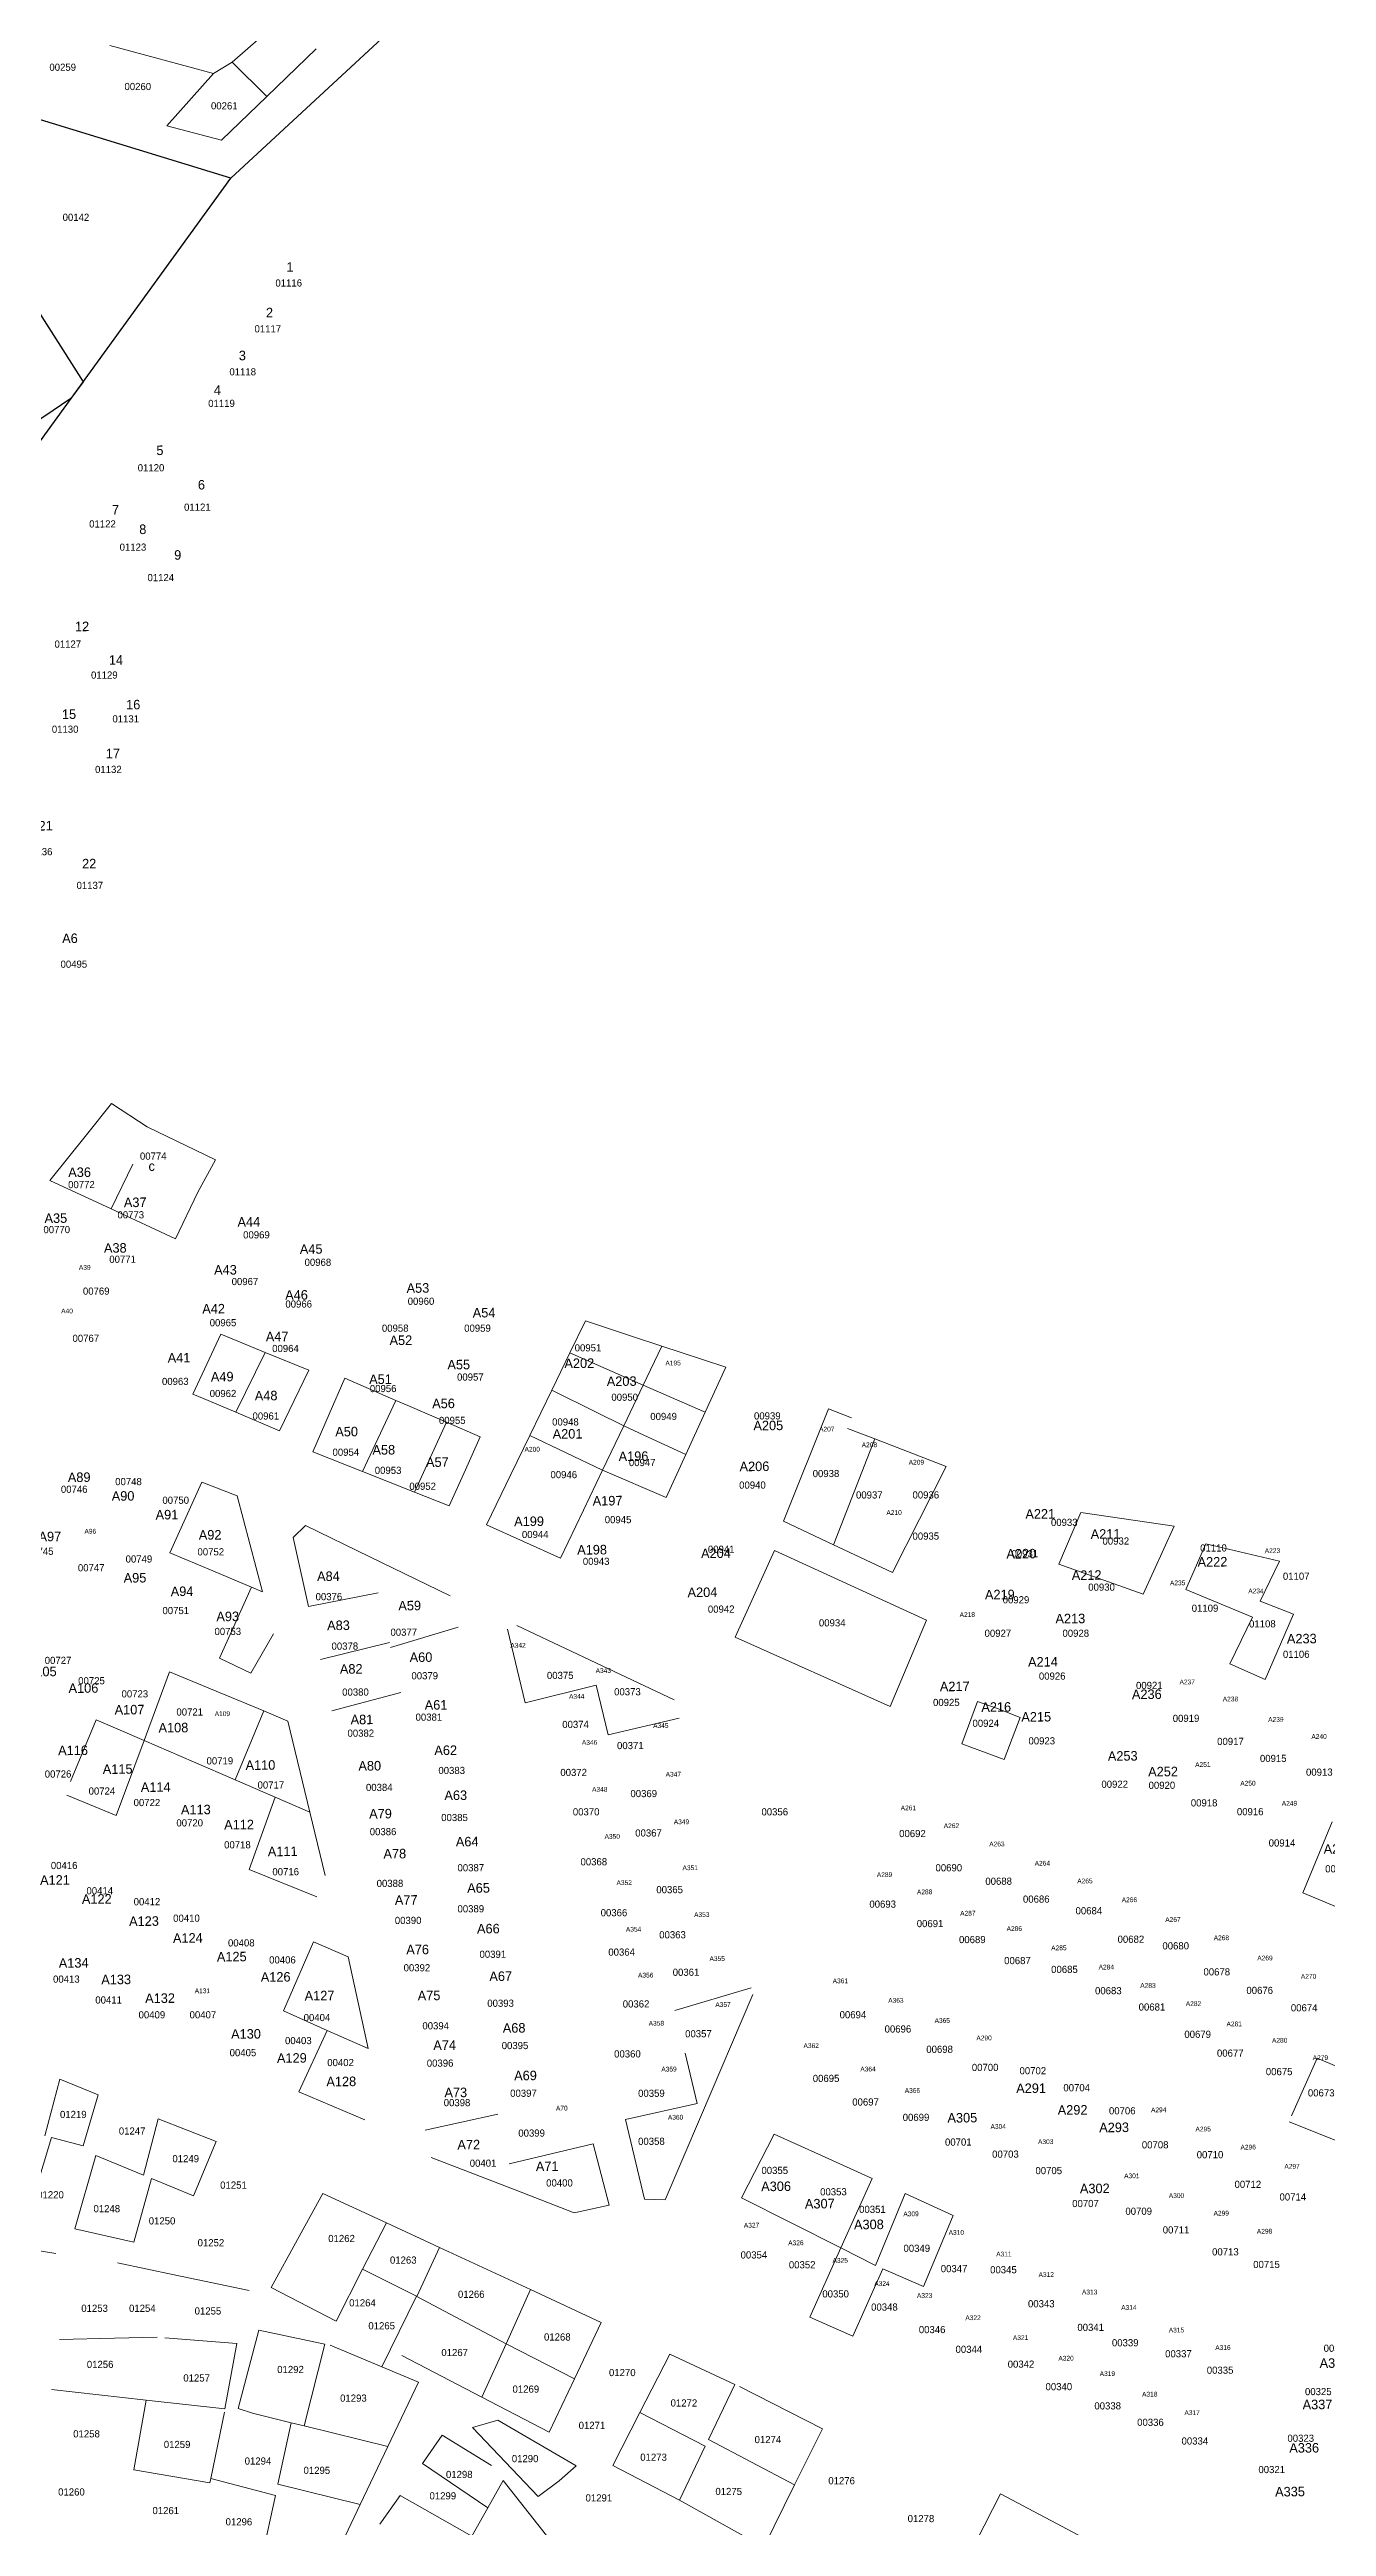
# Model space of a CAD drawing. Header units: metres. Extents: x 245232 to 248406, y 1633796 to 1637634.
# Drawn here: x 247034 to 247301, y 1634356 to 1634875 of the extents above; entities that cross this region are included whole.
import ezdxf
from ezdxf.enums import TextEntityAlignment as Align

# ---------------------------------------------------------------- set-up
doc = ezdxf.new("R2010")
doc.units = ezdxf.units.M
doc.header["$MEASUREMENT"] = 0
for name, color, linetype in [('historique_numero_parcelle', 7, 'Continuous'), ('limites_sections', 7, 'Continuous'), ('numero_lot', 7, 'Continuous')]:
    doc.layers.add(name, color=color, linetype=linetype)
doc.layers.add('LIMITES_PARCELLES', color=7, linetype='Continuous', lineweight=0, true_color=0xffffff)
doc.styles.add('Style-FANCY', font='FANCY.shx')
doc.styles.add('Style-WORKING', font='WORKING.shx')

msp = doc.modelspace()

# ---------------------------------------------------------------- linework, layer by layer
at = {"layer": 'limites_parcelles'}
for p, q in [((247083.524, 1634882.412), (247072.069, 1634872.424)), ((247068.167, 1634870.043), (247046.471, 1634875.93)), ((247072.069, 1634872.424), (247068.167, 1634870.043)), ((247079.322, 1634865.229), (247072.069, 1634872.424)), ((247089.671, 1634875.248), (247079.322, 1634865.229)), ((247058.359, 1634859.11), (247068.167, 1634870.043)), ((247079.322, 1634865.229), (247069.878, 1634856.087)), ((247069.878, 1634856.087), (247058.359, 1634859.11)), ((247041.526, 1634647.765), (247046.791, 1634654.319)), ((247046.791, 1634654.319), (247054.252, 1634649.398)), ((247054.252, 1634649.398), (247068.572, 1634642.506)), ((247033.836, 1634638.193), (247041.526, 1634647.765)), ((247051.236, 1634641.619), (247046.703, 1634632.239)), ((247068.572, 1634642.506), (247064.888, 1634635.745)), ((247046.703, 1634632.239), (247033.836, 1634638.193)), ((247064.888, 1634635.745), (247060.225, 1634625.983)), ((247060.225, 1634625.983), (247046.703, 1634632.239)), ((247142.897, 1634602.039), (247146.168, 1634608.758)), ((247146.168, 1634608.758), (247155.815, 1634605.577)), ((247063.864, 1634593.422), (247069.68, 1634605.985)), ((247069.68, 1634605.985), (247073.259, 1634604.518)), ((247072.873, 1634589.612), (247078.987, 1634602.17)), ((247073.259, 1634604.518), (247078.987, 1634602.17)), ((247078.987, 1634602.17), (247088.139, 1634598.419)), ((247139.097, 1634594.236), (247142.897, 1634602.039)), ((247142.897, 1634602.039), (247158.259, 1634595.298)), ((247155.815, 1634605.577), (247162.159, 1634603.485)), ((247162.159, 1634603.485), (247158.259, 1634595.298)), ((247162.159, 1634603.485), (247166.225, 1634602.144)), ((247166.225, 1634602.144), (247175.537, 1634599.074)), ((247088.139, 1634598.419), (247082.033, 1634585.739)), ((247092.441, 1634589.233), (247095.681, 1634596.75)), ((247095.681, 1634596.75), (247106.4, 1634592.104)), ((247175.537, 1634599.074), (247171.214, 1634589.614)), ((247067.044, 1634592.077), (247063.864, 1634593.422)), ((247072.873, 1634589.612), (247067.044, 1634592.077)), ((247106.4, 1634592.104), (247099.419, 1634577.191)), ((247106.4, 1634592.104), (247108.89, 1634591.025)), ((247134.485, 1634584.766), (247139.097, 1634594.236)), ((247148.371, 1634589.662), (247139.097, 1634594.236)), ((247158.259, 1634595.298), (247154.203, 1634586.785)), ((247171.214, 1634589.614), (247158.259, 1634595.298)), ((247072.873, 1634589.612), (247072.873, 1634589.612)), ((247082.033, 1634585.739), (247072.873, 1634589.612)), ((247089.018, 1634581.294), (247092.441, 1634589.233)), ((247108.89, 1634591.025), (247116.993, 1634587.512)), ((247116.993, 1634587.512), (247110.278, 1634572.908)), ((247116.993, 1634587.512), (247124.048, 1634584.454)), ((247154.203, 1634586.785), (247148.371, 1634589.662)), ((247149.736, 1634577.479), (247154.203, 1634586.785)), ((247154.203, 1634586.785), (247158.4, 1634584.834)), ((247171.214, 1634589.614), (247167.167, 1634580.76)), ((247187.627, 1634566.787), (247197.06, 1634590.309)), ((247197.06, 1634590.309), (247201.89, 1634588.438)), ((247099.419, 1634577.191), (247089.018, 1634581.294)), ((247124.048, 1634584.454), (247120.973, 1634577.579)), ((247130.501, 1634576.586), (247134.485, 1634584.766)), ((247134.485, 1634584.766), (247149.736, 1634577.479)), ((247158.4, 1634584.834), (247167.167, 1634580.76)), ((247198.124, 1634561.854), (247206.781, 1634584.024)), ((247201.096, 1634586.215), (247206.781, 1634584.024)), ((247206.781, 1634584.024), (247221.75, 1634578.255)), ((247099.419, 1634577.191), (247099.419, 1634577.191)), ((247110.278, 1634572.908), (247099.419, 1634577.191)), ((247120.973, 1634577.579), (247117.593, 1634570.022)), ((247125.372, 1634566.054), (247130.501, 1634576.586)), ((247149.736, 1634577.479), (247145.724, 1634569.122)), ((247163.062, 1634571.778), (247149.736, 1634577.479)), ((247167.167, 1634580.76), (247163.062, 1634571.778)), ((247221.75, 1634578.255), (247216.152, 1634567.214)), ((247058.987, 1634560.179), (247065.717, 1634575.002)), ((247065.717, 1634575.002), (247073.143, 1634572.086)), ((247073.143, 1634572.086), (247078.441, 1634552)), ((247117.593, 1634570.022), (247110.278, 1634572.908)), ((247084.891, 1634563.355), (247087.431, 1634565.895)), ((247087.431, 1634565.895), (247100.925, 1634559.325)), ((247140.875, 1634559.022), (247125.372, 1634566.054)), ((247145.724, 1634569.122), (247140.875, 1634559.022)), ((247198.124, 1634561.854), (247187.627, 1634566.787)), ((247216.152, 1634567.214), (247210.488, 1634556.043)), ((247245.352, 1634557.786), (247249.967, 1634568.632)), ((247249.967, 1634568.632), (247269.517, 1634565.736)), ((247269.517, 1634565.736), (247263.065, 1634551.515)), ((247088.106, 1634548.905), (247084.891, 1634563.355)), ((247181.329, 1634550.97), (247185.734, 1634560.683)), ((247185.734, 1634560.683), (247217.606, 1634546.051)), ((247210.488, 1634556.043), (247198.124, 1634561.854)), ((247271.97, 1634552.463), (247276.185, 1634562.085)), ((247276.185, 1634562.085), (247291.644, 1634558.415)), ((247068.052, 1634556.368), (247058.987, 1634560.179)), ((247076.124, 1634552.974), (247068.052, 1634556.368)), ((247100.925, 1634559.325), (247117.752, 1634551.131)), ((247263.065, 1634551.515), (247245.352, 1634557.786)), ((247291.644, 1634558.415), (247287.572, 1634550.063)), ((247069.411, 1634538.08), (247076.124, 1634552.974)), ((247078.441, 1634552), (247076.124, 1634552.974)), ((247102.663, 1634551.759), (247088.106, 1634548.905)), ((247177.493, 1634542.512), (247181.329, 1634550.97)), ((247285.935, 1634546.706), (247271.97, 1634552.463)), ((247287.572, 1634550.063), (247294.583, 1634547.312)), ((247131.722, 1634544.94), (247147.15, 1634537.671)), ((247217.606, 1634546.051), (247209.986, 1634527.954)), ((247281.173, 1634536.937), (247285.935, 1634546.706)), ((247294.583, 1634547.312), (247288.626, 1634533.635)), ((247080.763, 1634543.194), (247076.001, 1634534.939)), ((247090.573, 1634537.815), (247105.054, 1634541.356)), ((247119.457, 1634544.603), (247105.283, 1634540.356)), ((247133.516, 1634528.777), (247129.817, 1634544.146)), ((247209.986, 1634527.954), (247177.493, 1634542.512)), ((247053.618, 1634520.871), (247058.948, 1634535.227)), ((247058.948, 1634535.227), (247069.574, 1634530.824)), ((247076.001, 1634534.939), (247069.411, 1634538.08)), ((247147.15, 1634537.671), (247164.742, 1634529.382)), ((247288.626, 1634533.635), (247281.173, 1634536.937)), ((247069.574, 1634530.824), (247078.716, 1634527.035)), ((247107.452, 1634530.919), (247092.964, 1634527.07)), ((247148.417, 1634532.421), (247133.516, 1634528.777)), ((247150.929, 1634522.014), (247148.417, 1634532.421)), ((247038.218, 1634512.237), (247043.567, 1634525.21)), ((247043.567, 1634525.21), (247053.618, 1634520.871)), ((247078.716, 1634527.035), (247072.75, 1634512.613)), ((247078.716, 1634527.035), (247083.78, 1634524.937)), ((247083.78, 1634524.937), (247088.358, 1634505.875)), ((247165.768, 1634525.547), (247150.929, 1634522.014)), ((247225.032, 1634520.147), (247228.331, 1634529.033)), ((247228.331, 1634529.033), (247232.5, 1634527.581)), ((247232.5, 1634527.581), (247237.237, 1634525.663)), ((247237.237, 1634525.663), (247233.876, 1634516.848)), ((247053.618, 1634520.871), (247047.788, 1634505.172)), ((247063.949, 1634516.412), (247053.618, 1634520.871)), ((247233.876, 1634516.848), (247225.032, 1634520.147)), ((247072.75, 1634512.613), (247063.949, 1634516.412)), ((247047.788, 1634505.172), (247037.425, 1634509.38)), ((247081.124, 1634508.998), (247072.75, 1634512.613)), ((247075.662, 1634493.853), (247081.124, 1634508.998)), ((247088.358, 1634505.875), (247081.124, 1634508.998)), ((247088.358, 1634505.875), (247091.558, 1634492.552)), ((247296.475, 1634488.974), (247302.646, 1634503.838)), ((247089.812, 1634488.107), (247075.662, 1634493.853)), ((247305.385, 1634485.212), (247296.475, 1634488.974)), ((247082.813, 1634464.232), (247089.12, 1634478.667)), ((247089.12, 1634478.667), (247096.418, 1634475.501)), ((247096.418, 1634475.501), (247100.568, 1634456.308)), ((247164.859, 1634464.307), (247180.873, 1634469.046)), ((247181.252, 1634467.629), (247170.258, 1634441.943)), ((247092.032, 1634460.118), (247082.813, 1634464.232)), ((247086.04, 1634447.239), (247092.032, 1634460.118)), ((247100.568, 1634456.308), (247092.032, 1634460.118)), ((247169.566, 1634444.808), (247167.017, 1634455.37)), ((247294.124, 1634442.228), (247299.524, 1634454.312)), ((247299.524, 1634454.312), (247308.447, 1634450.561)), ((247032.843, 1634438.037), (247035.943, 1634449.89)), ((247035.943, 1634449.89), (247044.026, 1634446.62)), ((247044.026, 1634446.62), (247040.843, 1634435.96)), ((247099.911, 1634441.423), (247086.04, 1634447.239)), ((247053.497, 1634429.774), (247056.56, 1634441.61)), ((247056.56, 1634441.61), (247068.765, 1634436.831)), ((247112.51, 1634439.219), (247127.751, 1634442.575)), ((247154.531, 1634441.469), (247169.566, 1634444.808)), ((247158.551, 1634424.766), (247154.531, 1634441.469)), ((247170.258, 1634441.943), (247162.837, 1634424.607)), ((247034.213, 1634437.682), (247028.756, 1634419.614)), ((247040.843, 1634435.96), (247034.213, 1634437.682)), ((247068.765, 1634436.831), (247064.002, 1634425.454)), ((247130.136, 1634432.197), (247147.723, 1634436.387)), ((247147.723, 1634436.387), (247151.09, 1634423.496)), ((247178.847, 1634425.017), (247185.697, 1634438.418)), ((247185.697, 1634438.418), (247195.632, 1634433.894)), ((247303.27, 1634437.116), (247293.648, 1634440.958)), ((247039.131, 1634418.575), (247043.505, 1634433.883)), ((247043.505, 1634433.883), (247053.497, 1634429.774)), ((247131.401, 1634426.693), (247113.783, 1634433.497)), ((247195.632, 1634433.894), (247206.213, 1634429.076)), ((247055.208, 1634429.07), (247051.49, 1634415.748)), ((247064.002, 1634425.454), (247055.208, 1634429.07)), ((247085.81, 1634416.33), (247091.122, 1634425.983)), ((247091.122, 1634425.983), (247104.416, 1634419.819)), ((247143.787, 1634421.908), (247131.401, 1634426.693)), ((247206.213, 1634429.076), (247199.673, 1634414.542)), ((247206.935, 1634410.89), (247213.134, 1634425.924)), ((247213.134, 1634425.924), (247223.183, 1634421.347)), ((247151.09, 1634423.496), (247143.787, 1634421.908)), ((247162.837, 1634424.607), (247158.551, 1634424.766)), ((247189.105, 1634419.857), (247178.847, 1634425.017)), ((247223.183, 1634421.347), (247217.032, 1634406.46)), ((247018.555, 1634416.094), (247035.136, 1634413.389)), ((247051.49, 1634415.748), (247039.131, 1634418.575)), ((247080.274, 1634406.271), (247085.81, 1634416.33)), ((247099.431, 1634410.079), (247104.416, 1634419.819)), ((247104.416, 1634419.819), (247115.562, 1634414.652)), ((247199.673, 1634414.542), (247189.105, 1634419.857)), ((247048.054, 1634411.432), (247059.93, 1634408.923)), ((247099.431, 1634410.079), (247093.86, 1634399.194)), ((247104.874, 1634407.357), (247099.431, 1634410.079)), ((247115.562, 1634414.652), (247110.775, 1634404.405)), ((247115.562, 1634414.652), (247134.618, 1634405.817)), ((247193.164, 1634400.079), (247199.673, 1634414.542)), ((247199.673, 1634414.542), (247206.935, 1634410.89)), ((247208.489, 1634410.208), (247202.218, 1634396.074)), ((247217.032, 1634406.46), (247208.489, 1634410.208)), ((247059.93, 1634408.923), (247075.618, 1634405.61)), ((247093.86, 1634399.194), (247080.274, 1634406.271)), ((247110.709, 1634404.44), (247104.874, 1634407.357)), ((247129.496, 1634394.466), (247134.618, 1634405.817)), ((247134.618, 1634405.817), (247149.438, 1634398.946)), ((247103.446, 1634389.639), (247110.709, 1634404.44)), ((247110.709, 1634404.44), (247110.775, 1634404.405)), ((247110.775, 1634404.405), (247129.495, 1634394.466)), ((247202.218, 1634396.074), (247193.164, 1634400.079)), ((247035.877, 1634395.356), (247047.425, 1634395.64)), ((247047.425, 1634395.64), (247056.38, 1634395.859)), ((247058, 1634395.73), (247073.057, 1634394.526)), ((247073.057, 1634394.526), (247070.581, 1634380.835)), ((247073.313, 1634380.884), (247077.664, 1634397.319)), ((247077.664, 1634397.319), (247091.527, 1634394.406)), ((247091.527, 1634394.406), (247087.171, 1634377.268)), ((247129.495, 1634394.466), (247124.439, 1634383.265)), ((247129.495, 1634394.466), (247129.495, 1634394.466)), ((247129.495, 1634394.466), (247129.496, 1634394.466)), ((247129.496, 1634394.466), (247143.817, 1634387.105)), ((247149.438, 1634398.946), (247143.817, 1634387.105)), ((247092.604, 1634394.18), (247103.446, 1634389.639)), ((247103.446, 1634389.639), (247111.178, 1634386.401)), ((247124.439, 1634383.265), (247107.643, 1634392.014)), ((247157.553, 1634380.044), (247163.814, 1634392.28)), ((247163.814, 1634392.28), (247177.429, 1634385.968)), ((247054.054, 1634382.669), (247034.185, 1634384.873)), ((247111.178, 1634386.401), (247104.736, 1634372.933)), ((247143.817, 1634387.105), (247138.514, 1634375.933)), ((247177.429, 1634385.968), (247171.904, 1634374.412)), ((247178.435, 1634385.502), (247195.8, 1634376.657)), ((247051.484, 1634368.098), (247054.054, 1634382.669)), ((247070.581, 1634380.835), (247054.054, 1634382.669)), ((247070.456, 1634380.143), (247067.612, 1634366.28)), ((247076.383, 1634379.931), (247073.313, 1634380.884)), ((247084.453, 1634377.939), (247076.383, 1634379.931)), ((247138.514, 1634375.933), (247124.439, 1634383.265)), ((247151.885, 1634368.967), (247157.553, 1634380.044)), ((247157.553, 1634380.044), (247171.234, 1634373.012)), ((247084.453, 1634377.939), (247081.651, 1634365.036)), ((247084.453, 1634377.939), (247087.171, 1634377.268)), ((247087.171, 1634377.268), (247104.736, 1634372.933)), ((247111.983, 1634369.415), (247116.125, 1634375.315)), ((247116.125, 1634375.315), (247126.444, 1634368.965)), ((247122.475, 1634376.903), (247127.767, 1634378.49)), ((247136.234, 1634362.483), (247122.475, 1634376.903)), ((247127.767, 1634378.49), (247144.169, 1634368.931)), ((247171.904, 1634374.412), (247189.968, 1634364.914)), ((247195.8, 1634376.657), (247189.968, 1634364.914)), ((247104.736, 1634372.933), (247098.931, 1634360.794)), ((247125.687, 1634360.103), (247111.983, 1634369.415)), ((247144.169, 1634368.931), (247140.599, 1634365.79)), ((247165.828, 1634361.704), (247151.885, 1634368.967)), ((247171.234, 1634373.012), (247165.828, 1634361.704)), ((247067.416, 1634365.323), (247051.484, 1634368.098)), ((247067.612, 1634366.28), (247067.416, 1634365.323)), ((247067.612, 1634366.28), (247081.137, 1634362.666)), ((247081.651, 1634365.036), (247098.931, 1634360.794)), ((247125.687, 1634360.103), (247128.914, 1634365.813)), ((247128.914, 1634365.813), (247137.954, 1634354.281)), ((247140.599, 1634365.79), (247136.234, 1634362.483)), ((247189.968, 1634364.914), (247183.498, 1634351.885)), ((247081.137, 1634362.666), (247078.444, 1634350.264)), ((247098.931, 1634360.794), (247091.969, 1634346.237)), ((247103.028, 1634356.662), (247107.282, 1634362.72)), ((247107.282, 1634362.72), (247122.335, 1634354.172)), ((247122.335, 1634354.172), (247125.687, 1634360.103)), ((247165.825, 1634361.698), (247165.828, 1634361.704)), ((247183.498, 1634351.885), (247165.825, 1634361.698)), ((247224.631, 1634346.349), (247233.11, 1634363.051)), ((247233.11, 1634363.051), (247250.682, 1634353.726))]:
    msp.add_line(p, q, dxfattribs=at)
at = {"layer": 'limites_sections'}
for p, q in [((247071.802, 1634848.166), (247142.579, 1634913.65)), ((246848.547, 1634540.21), (247071.802, 1634848.166))]:
    msp.add_line(p, q, dxfattribs=at)
at = {"layer": 'limites_sections', "flags": 128}
for points in [[(247142.579, 1634913.65), (247071.802, 1634848.166), (246991.766, 1634872.64), (246784.729, 1634903.067)], [(246784.729, 1634903.067), (246991.766, 1634872.64), (246999.571, 1634870.253), (247040.85, 1634805.47), (247038.303, 1634801.958), (247032.605, 1634798.171), (247024.941, 1634793.078), (247023.497, 1634792.119), (247016.734, 1634787.625), (247004.114, 1634784.857), (246959.999, 1634775.181), (246935.492, 1634769.805), (246636.542, 1634671.085), (246589.094, 1634657.057), (246244.606, 1634539.052), (246115.696, 1634492.938), (246033.997, 1634467.086), (246033.997, 1634467.086), (246024.022, 1634473.913), (245986.649, 1634482.777), (245971.964, 1634485.396), (245957.986, 1634495.105), (245980.659, 1634459.522), (245859.63, 1634496.913)]]:
    msp.add_lwpolyline(points, dxfattribs=at)

# ---------------------------------------------------------------- texts
at = {"layer": 'historique_numero_parcelle', "style": 'Style-FANCY'}
for s, p in [('00259', (247036.567, 1634871.385)), ('00260', (247052.308, 1634867.346)), ('00261', (247070.437, 1634863.297)), ('00142', (247039.338, 1634839.947)), ('01219', (247038.786, 1634442.523)), ('01247', (247051.119, 1634439.048)), ('01249', (247062.354, 1634433.251)), ('01220', (247034.01, 1634425.688)), ('01251', (247072.367, 1634427.722)), ('01248', (247045.81, 1634422.782)), ('01250', (247057.39, 1634420.222)), ('01252', (247067.636, 1634415.646)), ('01262', (247095.013, 1634416.536)), ('01263', (247107.951, 1634412.011)), ('01266', (247122.203, 1634404.846)), ('01253', (247043.255, 1634401.913)), ('01254', (247053.26, 1634401.913)), ('01255', (247067.009, 1634401.353)), ('01264', (247099.4, 1634403.055)), ('01265', (247103.424, 1634398.241)), ('01268', (247140.24, 1634395.9)), ('01256', (247044.412, 1634390.157)), ('01292', (247084.321, 1634389.094)), ('01267', (247118.725, 1634392.645)), ('01270', (247153.863, 1634388.448)), ('01257', (247064.639, 1634387.314)), ('01269', (247133.645, 1634384.985)), ('01293', (247097.501, 1634383.094)), ('01272', (247166.774, 1634382.081)), ('01258', (247041.562, 1634375.609)), ('01259', (247060.545, 1634373.389)), ('01271', (247147.505, 1634377.378)), ('01274', (247184.383, 1634374.411)), ('01294', (247077.497, 1634369.913)), ('01295', (247089.835, 1634367.958)), ('01290', (247133.492, 1634370.416)), ('01273', (247160.416, 1634370.717)), ('01260', (247038.399, 1634363.435)), ('01299', (247116.241, 1634362.624)), ('01298', (247119.69, 1634367.102)), ('01275', (247176.167, 1634363.538)), ('01276', (247199.837, 1634365.791)), ('01261', (247058.169, 1634359.535)), ('01291', (247148.946, 1634362.187)), ('01278', (247216.464, 1634357.856)), ('01296', (247073.501, 1634357.182))]:
    msp.add_text(s, height=1.5, dxfattribs=at).set_placement(p, align=Align.MIDDLE_CENTER)
for s, p in [('01116', (247083.943, 1634826.188)), ('01117', (247079.559, 1634816.591)), ('01118', (247074.297, 1634807.58)), ('01119', (247069.855, 1634800.968)), ('01120', (247055.08, 1634787.476)), ('01121', (247064.793, 1634779.226)), ('01122', (247044.908, 1634775.714)), ('01123', (247051.287, 1634770.85)), ('01124', (247057.126, 1634764.472)), ('01127', (247037.635, 1634750.546)), ('01129', (247045.293, 1634744.051)), ('01130', (247037.08, 1634732.713)), ('01131', (247049.774, 1634734.879)), ('01132', (247046.14, 1634724.287)), ('01136', (247031.621, 1634707.058)), ('01137', (247042.26, 1634699.993)), ('00495', (247038.902, 1634683.488)), ('00774', (247055.544, 1634643.288)), ('00772', (247040.49, 1634637.309)), ('00770', (247035.317, 1634627.879)), ('00773', (247050.837, 1634630.984)), ('00969', (247077.18, 1634626.784)), ('00771', (247049.122, 1634621.67)), ('00967', (247074.766, 1634617.009)), ('00968', (247090.056, 1634621.034)), ('00769', (247043.594, 1634615)), ('00966', (247086.032, 1634612.295)), ('00960', (247111.67, 1634612.87)), ('00965', (247070.167, 1634608.385)), ('00958', (247106.266, 1634607.235)), ('00959', (247123.511, 1634607.235)), ('00767', (247041.41, 1634605.111)), ('00964', (247083.266, 1634602.98)), ('00951', (247146.671, 1634603.117)), ('00963', (247060.165, 1634596.081)), ('00957', (247122.016, 1634597.001)), ('00962', (247070.167, 1634593.551)), ('00956', (247103.737, 1634594.586)), ('00950', (247154.365, 1634592.768)), ('00961', (247079.144, 1634588.837)), ('00955', (247118.223, 1634587.916)), ('00948', (247141.942, 1634587.593)), ('00949', (247162.52, 1634588.743)), ('00939', (247184.256, 1634588.858)), ('00954', (247095.913, 1634581.247)), ('00953', (247104.772, 1634577.452)), ('00946', (247141.597, 1634576.554)), ('00947', (247158.037, 1634579.084)), ('00938', (247196.557, 1634576.784)), ('00746', (247038.978, 1634573.488)), ('00748', (247050.36, 1634575.098)), ('00750', (247060.253, 1634571.188)), ('00952', (247112.015, 1634574.117)), ('00940', (247181.145, 1634574.369)), ('00937', (247205.639, 1634572.299)), ('00936', (247217.481, 1634572.299)), ('00945', (247152.978, 1634567.124)), ('00933', (247246.502, 1634566.55)), ('00745', (247031.85, 1634560.494)), ('00752', (247067.611, 1634560.379)), ('00944', (247135.612, 1634564.019)), ('00941', (247174.601, 1634560.915)), ('00935', (247217.481, 1634563.675)), ('00931', (247238.234, 1634559.996)), ('00932', (247257.309, 1634562.64)), ('01110', (247277.784, 1634561.191)), ('00747', (247042.542, 1634557.044)), ('00749', (247052.544, 1634558.884)), ('00943', (247148.38, 1634558.385)), ('01107', (247295.124, 1634555.277)), ('00376', (247092.366, 1634550.991)), ('00929', (247236.385, 1634550.336)), ('00930', (247254.32, 1634552.981)), ('00751', (247060.263, 1634548.076)), ('00942', (247174.592, 1634548.381)), ('00934', (247197.865, 1634545.506)), ('01109', (247276.007, 1634548.574)), ('01108', (247288.029, 1634545.289)), ('00753', (247071.175, 1634543.706)), ('00378', (247095.703, 1634540.632)), ('00377', (247108.059, 1634543.546)), ('00927', (247232.591, 1634543.321)), ('00928', (247248.916, 1634543.321)), ('01106', (247295.124, 1634538.915)), ('00727', (247035.593, 1634537.64)), ('00379', (247112.455, 1634534.422)), ('00375', (247140.852, 1634534.49)), ('00926', (247243.973, 1634534.352)), ('00725', (247042.606, 1634533.385)), ('00723', (247051.689, 1634530.625)), ('00380', (247097.937, 1634531.005)), ('00373', (247154.936, 1634531.069)), ('00925', (247221.785, 1634528.832)), ('00921', (247264.331, 1634532.398)), ('00721', (247063.194, 1634526.831)), ('00381', (247113.319, 1634525.749)), ('00374', (247144.065, 1634524.227)), ('00924', (247230.055, 1634524.463)), ('00919', (247272.027, 1634525.498)), ('00382', (247099.054, 1634522.397)), ('00371', (247155.548, 1634519.8)), ('00923', (247241.788, 1634520.783)), ('00917', (247281.339, 1634520.668)), ('00726', (247035.593, 1634513.837)), ('00719', (247069.511, 1634516.597)), ('00383', (247118.105, 1634514.578)), ('00372', (247143.669, 1634514.165)), ('00915', (247290.307, 1634517.104)), ('00913', (247299.964, 1634514.229)), ('00724', (247044.784, 1634510.272)), ('00722', (247054.218, 1634507.857)), ('00717', (247080.203, 1634511.537)), ('00384', (247102.923, 1634511.029)), ('00369', (247158.356, 1634509.738)), ('00922', (247257.079, 1634511.699)), ('00920', (247266.966, 1634511.469)), ('00918', (247275.821, 1634507.789)), ('00720', (247063.185, 1634503.602)), ('00385', (247118.696, 1634504.721)), ('00370', (247146.285, 1634505.915)), ('00356', (247185.821, 1634505.915)), ('00916', (247285.478, 1634505.95)), ('00718', (247073.19, 1634499.003)), ('00386', (247103.718, 1634501.764)), ('00367', (247159.362, 1634501.487)), ('00692', (247214.683, 1634501.364)), ('00914', (247292.139, 1634499.395)), ('00416', (247036.871, 1634494.673)), ('00716', (247083.307, 1634493.368)), ('00387', (247122.112, 1634494.208)), ('00368', (247147.894, 1634495.45)), ('00690', (247222.303, 1634494.201)), ('00912', (247303.988, 1634493.99)), ('00414', (247044.337, 1634489.384)), ('00412', (247054.23, 1634487.084)), ('00388', (247105.163, 1634490.922)), ('00365', (247163.788, 1634489.615)), ('00688', (247232.749, 1634491.376)), ('00686', (247240.632, 1634487.63)), ('00410', (247062.508, 1634483.634)), ('00390', (247108.974, 1634483.169)), ('00389', (247122.112, 1634485.6)), ('00366', (247152.119, 1634484.785)), ('00693', (247208.442, 1634486.579)), ('00691', (247218.371, 1634482.505)), ('00684', (247251.662, 1634485.199)), ('00408', (247074.001, 1634478.459)), ('00363', (247164.392, 1634480.157)), ('00689', (247227.23, 1634479.154)), ('00682', (247260.472, 1634479.22)), ('00680', (247269.866, 1634477.84)), ('00406', (247082.624, 1634474.894)), ('00392', (247110.813, 1634473.246)), ('00391', (247126.72, 1634476.072)), ('00364', (247153.722, 1634476.534)), ('00361', (247167.217, 1634472.309)), ('00687', (247236.69, 1634474.751)), ('00685', (247246.545, 1634472.911)), ('00678', (247278.472, 1634472.386)), ('00413', (247037.331, 1634470.87)), ('00411', (247046.192, 1634466.5)), ('00683', (247255.742, 1634468.443)), ('00676', (247287.472, 1634468.509)), ('00409', (247055.262, 1634463.395)), ('00407', (247065.954, 1634463.395)), ('00404', (247089.86, 1634462.82)), ('00394', (247114.748, 1634461.09)), ('00393', (247128.353, 1634465.821)), ('00362', (247156.746, 1634465.668)), ('00694', (247202.202, 1634463.412)), ('00681', (247264.882, 1634465.027)), ('00674', (247296.79, 1634464.86)), ('00403', (247085.958, 1634457.991)), ('00395', (247131.375, 1634456.95)), ('00357', (247169.824, 1634459.429)), ('00696', (247211.636, 1634460.423)), ('00698', (247220.374, 1634456.168)), ('00679', (247274.465, 1634459.31)), ('00405', (247074.346, 1634455.461)), ('00402', (247094.81, 1634453.391)), ('00396', (247115.674, 1634453.271)), ('00360', (247154.936, 1634455.203)), ('00700', (247229.916, 1634452.373)), ('00702', (247239.918, 1634451.683)), ('00677', (247281.297, 1634455.367)), ('00675', (247291.545, 1634451.49)), ('00397', (247133.149, 1634446.963)), ('00359', (247159.965, 1634446.953)), ('00695', (247196.576, 1634450.073)), ('00704', (247249.108, 1634448.118)), ('00673', (247300.361, 1634447.037)), ('00398', (247119.222, 1634444.991)), ('00697', (247204.853, 1634445.129)), ('00699', (247215.43, 1634441.909)), ('00706', (247258.657, 1634443.289)), ('00399', (247134.857, 1634438.618)), ('00358', (247159.965, 1634436.891)), ('00701', (247224.292, 1634436.735)), ('00708', (247265.555, 1634436.159)), ('00401', (247124.677, 1634432.31)), ('00355', (247185.821, 1634430.801)), ('00703', (247234.169, 1634434.205)), ('00705', (247243.252, 1634430.755)), ('00710', (247277.054, 1634434.09)), ('00400', (247140.697, 1634428.17)), ('00353', (247198.122, 1634426.317)), ('00712', (247284.987, 1634427.88)), ('00714', (247294.407, 1634425.235)), ('00351', (247206.294, 1634422.637)), ('00707', (247250.954, 1634423.855)), ('00709', (247262.106, 1634422.245)), ('00349', (247215.59, 1634414.472)), ('00711', (247269.936, 1634418.336)), ('00354', (247181.446, 1634413.093)), ('00352', (247191.569, 1634411.023)), ('00347', (247223.408, 1634410.218)), ('00345', (247233.755, 1634409.988)), ('00713', (247280.273, 1634413.736)), ('00715', (247288.896, 1634411.092)), ('00350', (247198.582, 1634404.928)), ('00348', (247208.807, 1634402.168)), ('00343', (247241.687, 1634402.858)), ('00346', (247218.809, 1634397.454)), ('00341', (247252.043, 1634397.914)), ('00339', (247259.284, 1634394.694)), ('00344', (247226.505, 1634393.314)), ('00342', (247237.433, 1634390.209)), ('00337', (247270.435, 1634392.394)), ('00335', (247279.173, 1634388.944)), ('00327', (247303.66, 1634393.544)), ('00340', (247245.366, 1634385.495)), ('00325', (247299.751, 1634384.46)), ('00338', (247255.605, 1634381.47)), ('00336', (247264.572, 1634378.02)), ('00334', (247273.877, 1634374.11)), ('00323', (247296.072, 1634374.686)), ('00321', (247289.988, 1634368.131))]:
    msp.add_text(s, height=1.5, rotation=0.1323, dxfattribs=at).set_placement(p, align=Align.MIDDLE_CENTER)
at = {"layer": 'numero_lot', "linetype": 'Continuous'}
for s, height, style, p in [('1', 2, 'Style-WORKING', (247083.46, 1634828.53)), ('2', 2, 'Style-WORKING', (247079.181, 1634818.978)), ('3', 2, 'Style-WORKING', (247073.488, 1634809.993)), ('4', 2, 'Style-WORKING', (247068.248, 1634802.723)), ('5', 2, 'Style-WORKING', (247056.21, 1634790.135)), ('6', 2, 'Style-WORKING', (247064.908, 1634782.917)), ('7', 2, 'Style-WORKING', (247046.894, 1634777.655)), ('8', 2, 'Style-WORKING', (247052.617, 1634773.588)), ('9', 2, 'Style-WORKING', (247059.941, 1634768.204)), ('12', 2, 'Style-WORKING', (247039.146, 1634753.226)), ('14', 2, 'Style-WORKING', (247046.256, 1634746.21)), ('15', 2, 'Style-WORKING', (247036.417, 1634734.84)), ('16', 2, 'Style-WORKING', (247049.865, 1634736.845)), ('17', 2, 'Style-WORKING', (247045.606, 1634726.604)), ('21', 2, 'Style-WORKING', (247031.518, 1634711.479)), ('22', 2, 'Style-WORKING', (247040.637, 1634703.535)), ('A6', 2, 'Style-WORKING', (247036.458, 1634687.89)), ('A36', 2, 'Style-WORKING', (247037.735, 1634638.876)), ('c', 2, 'Style-WORKING', (247054.555, 1634640.178)), ('A37', 2, 'Style-WORKING', (247049.392, 1634632.574)), ('A35', 1.999, 'Style-WORKING', (247032.762, 1634629.26)), ('A44', 2, 'Style-WORKING', (247073.212, 1634628.481)), ('A38', 2, 'Style-WORKING', (247045.222, 1634623.024)), ('A45', 1.999, 'Style-WORKING', (247086.279, 1634622.792)), ('A39', 1, 'Style-FANCY', (247039.961, 1634619.452)), ('A43', 2, 'Style-WORKING', (247068.308, 1634618.43)), ('A42', 1.999, 'Style-WORKING', (247065.827, 1634610.274)), ('A46', 1.999, 'Style-WORKING', (247083.209, 1634613.176)), ('A53', 2, 'Style-WORKING', (247108.656, 1634614.629)), ('A40', 1, 'Style-FANCY', (247036.25, 1634610.318)), ('A54', 2, 'Style-WORKING', (247122.516, 1634609.463)), ('A41', 1.999, 'Style-WORKING', (247058.578, 1634600.021)), ('A47', 1.999, 'Style-WORKING', (247079.147, 1634604.467)), ('A52', 1.999, 'Style-WORKING', (247105.08, 1634603.681)), ('A49', 1.999, 'Style-WORKING', (247067.628, 1634596.052)), ('A51', 1.999, 'Style-WORKING', (247100.806, 1634595.517)), ('A55', 2, 'Style-WORKING', (247117.209, 1634598.578)), ('A202', 2, 'Style-WORKING', (247141.734, 1634598.859)), ('A203', 2, 'Style-WORKING', (247150.613, 1634595.1)), ('A195', 1, 'Style-FANCY', (247162.904, 1634599.416)), ('A48', 2, 'Style-WORKING', (247076.832, 1634592.085)), ('A56', 2, 'Style-WORKING', (247114.017, 1634590.441)), ('A50', 1.999, 'Style-WORKING', (247093.708, 1634584.541)), ('A205', 1.999, 'Style-WORKING', (247181.354, 1634585.821)), ('A207', 1, 'Style-FANCY', (247195.118, 1634585.578)), ('A58', 1.999, 'Style-WORKING', (247101.497, 1634580.731)), ('A200', 1, 'Style-FANCY', (247133.383, 1634581.357)), ('A201', 2, 'Style-WORKING', (247139.27, 1634584.066)), ('A196', 2, 'Style-WORKING', (247153.096, 1634579.38)), ('A208', 1, 'Style-FANCY', (247204.049, 1634582.279)), ('A89', 2, 'Style-WORKING', (247037.646, 1634574.983)), ('A57', 1.999, 'Style-WORKING', (247112.727, 1634578.156)), ('A206', 1.999, 'Style-WORKING', (247178.447, 1634577.254)), ('A209', 1, 'Style-FANCY', (247213.894, 1634578.638)), ('A90', 2, 'Style-WORKING', (247046.845, 1634571.064)), ('A197', 1.999, 'Style-WORKING', (247147.665, 1634570.062)), ('A91', 2, 'Style-WORKING', (247056.045, 1634567.144)), ('A199', 2, 'Style-WORKING', (247131.205, 1634565.746)), ('A210', 1, 'Style-FANCY', (247209.228, 1634568.096)), ('A221', 1.999, 'Style-WORKING', (247238.363, 1634567.3)), ('A221', 1.999, 'Style-WORKING', (247238.363, 1634567.3)), ('A97', 2, 'Style-WORKING', (247031.504, 1634562.571)), ('A96', 1, 'Style-FANCY', (247041.133, 1634564.184)), ('A92', 2, 'Style-WORKING', (247065.092, 1634562.916)), ('A198', 2, 'Style-WORKING', (247144.417, 1634559.791)), ('A204', 1.999, 'Style-WORKING', (247170.376, 1634559.051)), ('A220', 1.999, 'Style-WORKING', (247234.374, 1634558.955)), ('A211', 1.999, 'Style-WORKING', (247252.052, 1634563.096)), ('A223', 1, 'Style-FANCY', (247288.537, 1634560.093)), ('A95', 2, 'Style-WORKING', (247049.346, 1634553.919)), ('A84', 2, 'Style-WORKING', (247089.893, 1634554.254)), ('A212', 1.999, 'Style-WORKING', (247248.08, 1634554.473)), ('A222', 1.999, 'Style-WORKING', (247274.455, 1634557.256)), ('A94', 2, 'Style-WORKING', (247059.216, 1634551.088)), ('A59', 2, 'Style-WORKING', (247106.924, 1634548.091)), ('A204', 1.999, 'Style-WORKING', (247167.548, 1634550.878)), ('A219', 1.999, 'Style-WORKING', (247229.885, 1634550.406)), ('A235', 1, 'Style-FANCY', (247268.662, 1634553.362)), ('A234', 1, 'Style-FANCY', (247285.075, 1634551.666)), ('A93', 2, 'Style-WORKING', (247068.783, 1634545.824)), ('A83', 2, 'Style-WORKING', (247092.002, 1634543.966)), ('A218', 1, 'Style-FANCY', (247224.57, 1634546.715)), ('A213', 2, 'Style-WORKING', (247244.66, 1634545.378)), ('A342', 1, 'Style-FANCY', (247130.397, 1634540.271)), ('A233', 1.999, 'Style-WORKING', (247293.173, 1634541.162)), ('A105', 2, 'Style-WORKING', (247029.056, 1634534.278)), ('A82', 2, 'Style-WORKING', (247094.671, 1634534.833)), ('A60', 2, 'Style-WORKING', (247109.296, 1634537.288)), ('A343', 1, 'Style-FANCY', (247148.273, 1634534.992)), ('A214', 1.999, 'Style-WORKING', (247238.922, 1634536.317)), ('A106', 2, 'Style-WORKING', (247037.794, 1634530.811)), ('A61', 2, 'Style-WORKING', (247112.448, 1634527.289)), ('A344', 1, 'Style-FANCY', (247142.706, 1634529.587)), ('A217', 1.999, 'Style-WORKING', (247220.434, 1634531.163)), ('A236', 1.999, 'Style-WORKING', (247260.693, 1634529.51)), ('A237', 1, 'Style-FANCY', (247270.669, 1634532.6)), ('A238', 1, 'Style-FANCY', (247279.726, 1634529.024)), ('A107', 2, 'Style-WORKING', (247047.458, 1634526.281)), ('A108', 2, 'Style-WORKING', (247056.656, 1634522.519)), ('A109', 1, 'Style-FANCY', (247068.427, 1634525.959)), ('A81', 2, 'Style-WORKING', (247096.919, 1634524.24)), ('A345', 1, 'Style-FANCY', (247160.326, 1634523.469)), ('A216', 1.999, 'Style-WORKING', (247229.127, 1634526.844)), ('A215', 1.999, 'Style-WORKING', (247237.512, 1634524.795)), ('A239', 1, 'Style-FANCY', (247289.248, 1634524.754)), ('A116', 2, 'Style-WORKING', (247035.615, 1634517.763)), ('A62', 2, 'Style-WORKING', (247114.472, 1634517.795)), ('A346', 1, 'Style-FANCY', (247145.402, 1634519.948)), ('A240', 1, 'Style-FANCY', (247298.305, 1634521.179)), ('A115', 2, 'Style-WORKING', (247044.973, 1634513.844)), ('A110', 2, 'Style-WORKING', (247074.897, 1634514.679)), ('A80', 2, 'Style-WORKING', (247098.553, 1634514.537)), ('A347', 1, 'Style-FANCY', (247162.949, 1634513.272)), ('A253', 1.999, 'Style-WORKING', (247255.644, 1634516.595)), ('A252', 1.999, 'Style-WORKING', (247264.095, 1634513.314)), ('A251', 1, 'Style-FANCY', (247273.941, 1634515.308)), ('A114', 2, 'Style-WORKING', (247052.944, 1634510.073)), ('A63', 2, 'Style-WORKING', (247116.583, 1634508.362)), ('A348', 1, 'Style-FANCY', (247147.528, 1634510.109)), ('A250', 1, 'Style-FANCY', (247283.4, 1634511.391)), ('A113', 2, 'Style-WORKING', (247061.359, 1634505.354)), ('A112', 2, 'Style-WORKING', (247070.42, 1634502.208)), ('A79', 2, 'Style-WORKING', (247100.807, 1634504.497)), ('A349', 1, 'Style-FANCY', (247164.66, 1634503.303)), ('A261', 1, 'Style-FANCY', (247212.218, 1634506.211)), ('A262', 1, 'Style-FANCY', (247221.243, 1634502.483)), ('A249', 1, 'Style-FANCY', (247292.101, 1634507.186)), ('A111', 2, 'Style-WORKING', (247079.566, 1634496.595)), ('A78', 2, 'Style-WORKING', (247103.808, 1634496.129)), ('A64', 2, 'Style-WORKING', (247118.972, 1634498.651)), ('A350', 1, 'Style-FANCY', (247150.155, 1634500.247)), ('A263', 1, 'Style-FANCY', (247230.773, 1634498.656)), ('A248', 1.999, 'Style-WORKING', (247300.879, 1634497.127)), ('A351', 1, 'Style-FANCY', (247166.487, 1634493.684)), ('A289', 1, 'Style-FANCY', (247207.221, 1634492.231)), ('A264', 1, 'Style-FANCY', (247240.304, 1634494.626)), ('A121', 2, 'Style-WORKING', (247031.827, 1634490.602)), ('A122', 2, 'Style-WORKING', (247040.595, 1634486.62)), ('A77', 2, 'Style-WORKING', (247106.197, 1634486.419)), ('A65', 2, 'Style-WORKING', (247121.361, 1634488.941)), ('A352', 1, 'Style-FANCY', (247152.657, 1634490.555)), ('A288', 1, 'Style-FANCY', (247215.628, 1634488.618)), ('A265', 1, 'Style-FANCY', (247249.223, 1634490.916)), ('A266', 1, 'Style-FANCY', (247258.555, 1634486.97)), ('A123', 2, 'Style-WORKING', (247050.489, 1634481.989)), ('A353', 1, 'Style-FANCY', (247168.915, 1634483.866)), ('A287', 1, 'Style-FANCY', (247224.681, 1634484.159)), ('A267', 1, 'Style-FANCY', (247267.681, 1634482.839)), ('A124', 2, 'Style-WORKING', (247059.688, 1634478.459)), ('A76', 2, 'Style-WORKING', (247108.592, 1634476.044)), ('A66', 2, 'Style-WORKING', (247123.416, 1634480.42)), ('A354', 1, 'Style-FANCY', (247154.622, 1634480.797)), ('A286', 1, 'Style-FANCY', (247234.424, 1634480.937)), ('A285', 1, 'Style-FANCY', (247243.763, 1634476.901)), ('A268', 1, 'Style-FANCY', (247277.831, 1634479.008)), ('A134', 2, 'Style-WORKING', (247035.749, 1634473.232)), ('A125', 2, 'Style-WORKING', (247068.888, 1634474.54)), ('A126', 2, 'Style-WORKING', (247078.089, 1634470.304)), ('A67', 2, 'Style-WORKING', (247126.004, 1634470.452)), ('A356', 1, 'Style-FANCY', (247157.159, 1634471.184)), ('A355', 1, 'Style-FANCY', (247172.143, 1634474.652)), ('A284', 1, 'Style-FANCY', (247253.71, 1634472.868)), ('A269', 1, 'Style-FANCY', (247286.968, 1634474.77)), ('A133', 2, 'Style-WORKING', (247044.653, 1634469.765)), ('A132', 2, 'Style-WORKING', (247053.853, 1634465.845)), ('A131', 1, 'Style-FANCY', (247064.246, 1634467.9)), ('A127', 2, 'Style-WORKING', (247087.289, 1634466.384)), ('A75', 2, 'Style-WORKING', (247110.983, 1634466.418)), ('A361', 1, 'Style-FANCY', (247197.964, 1634469.981)), ('A283', 1, 'Style-FANCY', (247262.44, 1634469.034)), ('A270', 1, 'Style-FANCY', (247296.104, 1634470.938)), ('A358', 1, 'Style-FANCY', (247159.389, 1634461.099)), ('A357', 1, 'Style-FANCY', (247173.369, 1634465.032)), ('A363', 1, 'Style-FANCY', (247209.604, 1634465.902)), ('A365', 1, 'Style-FANCY', (247219.328, 1634461.682)), ('A282', 1, 'Style-FANCY', (247271.981, 1634465.203)), ('A281', 1, 'Style-FANCY', (247280.51, 1634460.964)), ('A130', 2, 'Style-WORKING', (247071.87, 1634458.363)), ('A74', 2, 'Style-WORKING', (247114.254, 1634456.003)), ('A68', 2, 'Style-WORKING', (247128.813, 1634459.631)), ('A362', 1, 'Style-FANCY', (247191.842, 1634456.413)), ('A290', 1, 'Style-FANCY', (247228.088, 1634458.022)), ('A280', 1, 'Style-FANCY', (247290.05, 1634457.538)), ('A129', 2, 'Style-WORKING', (247081.489, 1634453.316)), ('A69', 2, 'Style-WORKING', (247131.202, 1634449.656)), ('A359', 1, 'Style-FANCY', (247162.045, 1634451.496)), ('A364', 1, 'Style-FANCY', (247203.756, 1634451.514)), ('A279', 1, 'Style-FANCY', (247298.576, 1634453.907)), ('A128', 2, 'Style-WORKING', (247091.842, 1634448.401)), ('A73', 2, 'Style-WORKING', (247116.586, 1634446.101)), ('A366', 1, 'Style-FANCY', (247213.07, 1634447.019)), ('A291', 2, 'Style-WORKING', (247236.432, 1634446.978)), ('A70', 1, 'Style-FANCY', (247139.955, 1634443.32)), ('A360', 1, 'Style-FANCY', (247163.427, 1634441.418)), ('A305', 2, 'Style-WORKING', (247222.023, 1634440.802)), ('A292', 2, 'Style-WORKING', (247245.134, 1634442.441)), ('A294', 1, 'Style-FANCY', (247264.692, 1634442.958)), ('A72', 2, 'Style-WORKING', (247119.306, 1634435.163)), ('A304', 1, 'Style-FANCY', (247231.055, 1634439.483)), ('A303', 1, 'Style-FANCY', (247241.01, 1634436.294)), ('A293', 2, 'Style-WORKING', (247253.834, 1634438.776)), ('A295', 1, 'Style-FANCY', (247274.009, 1634438.94)), ('A296', 1, 'Style-FANCY', (247283.443, 1634435.156)), ('A71', 2, 'Style-WORKING', (247135.749, 1634430.634)), ('A297', 1, 'Style-FANCY', (247292.643, 1634431.138)), ('A306', 2, 'Style-WORKING', (247182.982, 1634426.432)), ('A302', 2, 'Style-WORKING', (247249.788, 1634425.989)), ('A301', 1, 'Style-FANCY', (247259.054, 1634429.142)), ('A300', 1, 'Style-FANCY', (247268.421, 1634424.989)), ('A307', 2, 'Style-WORKING', (247192.148, 1634422.8)), ('A308', 2, 'Style-WORKING', (247202.439, 1634418.447)), ('A309', 1, 'Style-FANCY', (247212.778, 1634421.176)), ('A299', 1, 'Style-FANCY', (247277.797, 1634421.32)), ('A327', 1, 'Style-FANCY', (247179.339, 1634418.801)), ('A326', 1, 'Style-FANCY', (247188.637, 1634415.107)), ('A310', 1, 'Style-FANCY', (247222.273, 1634417.282)), ('A298', 1, 'Style-FANCY', (247286.879, 1634417.533)), ('A325', 1, 'Style-FANCY', (247197.94, 1634411.423)), ('A311', 1, 'Style-FANCY', (247232.237, 1634412.761)), ('A324', 1, 'Style-FANCY', (247206.685, 1634406.561)), ('A323', 1, 'Style-FANCY', (247215.628, 1634404.087)), ('A312', 1, 'Style-FANCY', (247241.119, 1634408.453)), ('A313', 1, 'Style-FANCY', (247250.216, 1634404.795)), ('A322', 1, 'Style-FANCY', (247225.778, 1634399.418)), ('A314', 1, 'Style-FANCY', (247258.446, 1634401.569)), ('A321', 1, 'Style-FANCY', (247235.74, 1634395.241)), ('A315', 1, 'Style-FANCY', (247268.41, 1634396.831)), ('A320', 1, 'Style-FANCY', (247245.271, 1634390.935)), ('A316', 1, 'Style-FANCY', (247278.156, 1634393.174)), ('A338', 2, 'Style-WORKING', (247300.03, 1634389.414)), ('A319', 1, 'Style-FANCY', (247253.934, 1634387.71)), ('A318', 1, 'Style-FANCY', (247262.815, 1634383.402)), ('A317', 1, 'Style-FANCY', (247271.696, 1634379.528)), ('A337', 2, 'Style-WORKING', (247296.469, 1634380.737)), ('A336', 2, 'Style-WORKING', (247293.679, 1634371.644)), ('A335', 2, 'Style-WORKING', (247290.709, 1634362.472))]:
    msp.add_text(s, height=height, rotation=0.51224, dxfattribs=dict(at, style=style)).set_placement(p)

doc.saveas('drawing.dxf')
